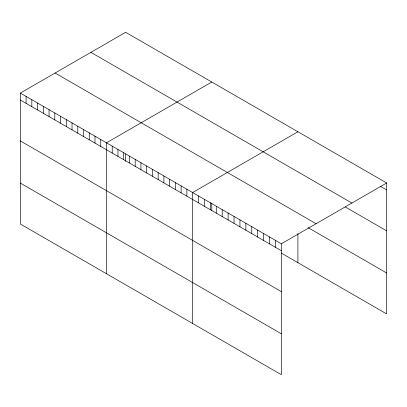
<?xml version="1.0" encoding="UTF-8"?>
<svg xmlns="http://www.w3.org/2000/svg" width="407" height="407" viewBox="0 0 407 407"><rect width="100%" height="100%" fill="white"/><g stroke="black" fill="none" stroke-linecap="round" stroke-linejoin="round"><path stroke-width="0.61" d="M20.35 93.086L281.359 243.778L281.359 374.705L20.35 224.013L20.35 93.086L125.641 32.295L386.65 182.987L386.65 313.914L281.201 253.037M211.772 82.026L106.481 142.811L106.481 273.743M297.909 131.751L192.613 192.542L192.613 323.468M281.359 243.778L386.65 182.987M380.733 186.503L386.65 189.921M90.893 52.355L351.902 203.047M345.238 206.929L386.65 230.84M55.098 73.026L316.107 223.718M308.124 227.661L386.65 272.995M20.35 100.02L281.359 250.712M20.35 140.939L281.359 291.631M20.35 183.094L281.359 333.786M297.909 233.542L297.909 262.678M275.442 240.359L275.442 247.293M269.526 236.945L269.526 243.879M263.609 233.532L263.609 240.466M257.692 230.113L257.692 237.047M251.775 226.699L251.775 233.633M245.859 223.28L245.859 230.214M239.947 219.866L239.947 226.801M234.03 216.453L234.03 223.387M228.113 213.034L228.113 219.968M222.197 209.62L222.197 216.555M216.28 206.207L216.28 213.136M211.772 203.032L211.772 210.47M210.363 202.788L210.363 209.722M204.446 199.374L204.446 206.308M198.53 195.955L198.53 202.89M186.874 189.224L186.874 196.159M181.13 185.913L181.13 192.847M175.386 182.595L175.386 189.53M169.648 179.278L169.648 186.213M163.904 175.966L163.904 182.901M158.16 172.649L158.16 179.584M152.422 169.337L152.422 176.267M146.678 166.02L146.678 172.955M140.934 162.703L140.934 169.638M135.195 159.391L135.195 166.326M129.451 156.074L129.451 163.009M125.641 153.922L125.641 161.365M123.708 152.757L123.708 159.692M117.969 149.445L117.969 156.38M112.225 146.128L112.225 153.063M100.743 139.499L100.743 146.434M94.999 136.182L94.999 143.116M89.255 132.865L89.255 139.799M83.516 129.553L83.516 136.487M77.773 126.236L77.773 133.17M72.029 122.924L72.029 129.858M66.285 119.607L66.285 126.541M60.546 116.29L60.546 123.224M54.803 112.978L54.803 119.912M49.059 109.661L49.059 116.595M43.32 106.344L43.32 113.278M37.576 103.032L37.576 109.966M31.832 99.715L31.832 106.649M26.094 96.398L26.094 103.332"/></g></svg>
